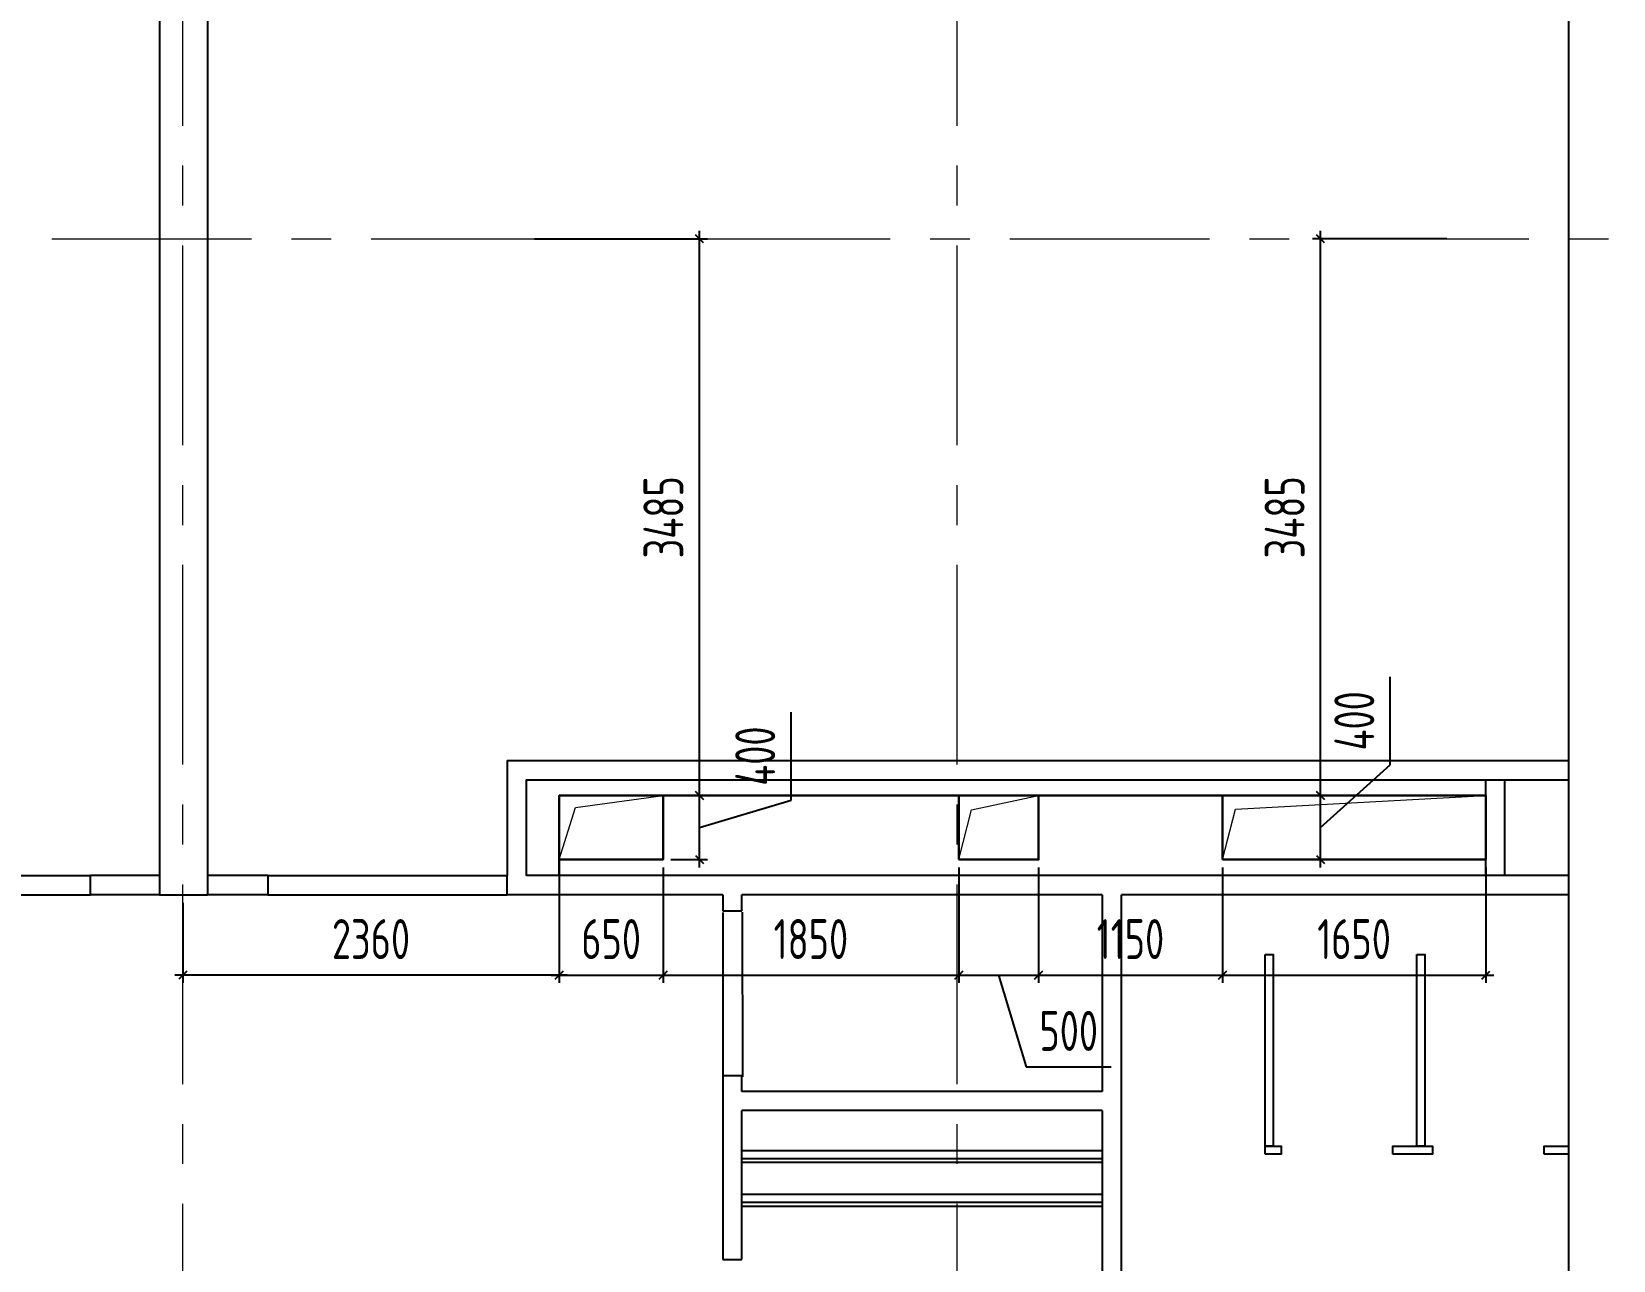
# Model space of a CAD drawing. Header units: millimetres. Extents: x -185251 to 7892985, y -102157 to 319855.
# Drawn here: x -130611 to -120704, y 115661 to 123353 of the extents above; entities that cross this region are included whole.
import ezdxf
from ezdxf import colors
from ezdxf.entities.mleader import LeaderData, LeaderLine
from ezdxf.math import Vec2, Vec3

# ---------------------------------------------------------------- set-up
doc = ezdxf.new("R2010")
doc.units = ezdxf.units.MM
doc.header["$LTSCALE"] = 10
doc.linetypes.add('CENTER', pattern=[2, 1.25, -0.25, 0.25, -0.25])
for name, color, linetype, lineweight in [('013', 7, 'Continuous', 13), ('АР_Оси', 142, 'Continuous', 9), ('АР_Перегородки газоблок', 165, 'Continuous', 30)]:
    doc.layers.add(name, color=color, linetype=linetype, lineweight=lineweight)
doc.layers.add('Архитектура', color=251, linetype='Continuous')
doc.layers.get('0').off()
doc.layers.get('0').freeze()
doc.styles.add('ISOCPEUR', font='isocpeur.ttf', dxfattribs={"width": 0.7})
doc.styles.add('ГОСТ 2.304', font='isocpeur.ttf', dxfattribs={"width": 0.7})
doc.dimstyles.new('СПДС', dxfattribs={"dimscale": 100, "dimtxt": 2.5, "dimasz": 0.5, "dimexe": 0.5, "dimexo": 1, "dimgap": 1, "dimtad": 1, "dimdec": 0, "dimrnd": 5, "dimtxsty": 'ГОСТ 2.304', "dimblk": 'OBLIQUE', "dimcen": 2.5, "dimdle": 0.5, "dimadec": 0, "dimazin": 2, "dimtfac": 0.75, "dimtdec": 0, "dimtmove": 1, "dimatfit": 3, "dimfxl": 1, "dimtolj": 1, "dimarcsym": 1})

# ---------------------------------------------------------------- blocks, each defined once
blk = doc.blocks.new('_DOTSMALL')
at = {"color": 0, "linetype": 'ByBlock', "const_width": 0.5}
blk.add_lwpolyline([(-0.0625, 0, 1), (0.0625, 0, 1)], format="xyb", close=True, dxfattribs=at)
blk = doc.blocks.new('A$Cf7807619')
at = {"layer": 'АР_Перегородки газоблок', "color": 0, "lineweight": 25, "ltscale": 100}
for points in [[(0, -250.4), (2257.1, -250.1)], [(0, -300.4), (2257.1, -300.1)], [(2257.1, -325.1), (0, -325.4)]]:
    blk.add_lwpolyline(points, dxfattribs=at)
blk = doc.blocks.new('_Oblique')
at = {"color": 0, "linetype": 'ByBlock', "lineweight": -2}
blk.add_line((-0.5, -0.5), (0.5, 0.5), dxfattribs=at)
blk = doc.blocks.new('*D729')
at = {"layer": '013', "color": 0, "linetype": 'ByBlock', "lineweight": -2, "transparency": 16777216}
for p, q in [((-127306.3, 118119.9), (-127306.3, 117397)), ((-126656.2, 118119.9), (-126656.2, 117397)), ((-127356.3, 117447), (-126606.2, 117447))]:
    blk.add_line(p, q, dxfattribs=at)
at = {"layer": 'Defpoints', "color": 0, "linetype": 'ByBlock', "transparency": 16777216}
for p in [(-127306.3, 118169.9), (-126656.2, 118169.9), (-126656.2, 117447)]:
    blk.add_point(p, dxfattribs=at)
at = {"layer": '013', "color": 0, "linetype": 'ByBlock', "lineweight": -2, "transparency": 16777216, "xscale": 50, "yscale": 50, "zscale": 50, "rotation": 180}
blk.add_blockref('_Oblique', (-127306.3, 117447), dxfattribs=at)
at = {"layer": '013', "color": 0, "linetype": 'ByBlock', "lineweight": -2, "transparency": 16777216, "xscale": 50, "yscale": 50, "zscale": 50}
blk.add_blockref('_Oblique', (-126656.2, 117447), dxfattribs=at)
at = {"layer": '013', "color": 0, "linetype": 'ByBlock', "transparency": 16777216, "insert": (-126981.3, 117672), "char_height": 250, "attachment_point": 5, "style": 'ГОСТ 2.304'}
blk.add_mtext('\\A1;650', dxfattribs=at)
blk = doc.blocks.new('*D730')
at = {"layer": '013', "color": 0, "linetype": 'ByBlock', "lineweight": -2, "transparency": 16777216}
for p, q in [((-125853.6, 118542.4), (-125853.6, 119092.4)), ((-126428.6, 118119.9), (-126428.6, 118619.9)), ((-126606.2, 118569.9), (-126378.6, 118569.9)), ((-126428.6, 118369.9), (-125853.6, 118542.4)), ((-126606.2, 118169.9), (-126378.6, 118169.9))]:
    blk.add_line(p, q, dxfattribs=at)
at = {"layer": 'Defpoints', "color": 0, "linetype": 'ByBlock', "transparency": 16777216}
for p in [(-126656.2, 118569.9), (-126428.6, 118569.9), (-126656.2, 118169.9)]:
    blk.add_point(p, dxfattribs=at)
at = {"layer": '013', "color": 0, "linetype": 'ByBlock', "lineweight": -2, "transparency": 16777216, "xscale": 50, "yscale": 50, "zscale": 50}
for p, rotation in [((-126428.6, 118569.9), 90), ((-126428.6, 118169.9), 270)]:
    blk.add_blockref('_Oblique', p, dxfattribs=dict(at, rotation=rotation))
at = {"layer": '013', "color": 0, "linetype": 'ByBlock', "transparency": 16777216, "insert": (-126078.6, 118817.4), "char_height": 250, "attachment_point": 5, "rotation": 90, "style": 'ГОСТ 2.304'}
blk.add_mtext('\\A1;400', dxfattribs=at)
blk = doc.blocks.new('*D731')
at = {"layer": '013', "color": 0, "linetype": 'ByBlock', "lineweight": -2, "transparency": 16777216}
for p, q in [((-126428.6, 118519.9), (-126428.6, 122105.2)), ((-127461.4, 122055.2), (-126378.6, 122055.2)), ((-127256.3, 118569.9), (-126378.6, 118569.9))]:
    blk.add_line(p, q, dxfattribs=at)
at = {"layer": 'Defpoints', "color": 0, "linetype": 'ByBlock', "transparency": 16777216}
for p in [(-127511.4, 122055.2), (-126428.6, 122055.2), (-127306.3, 118569.9)]:
    blk.add_point(p, dxfattribs=at)
at = {"layer": '013', "color": 0, "linetype": 'ByBlock', "lineweight": -2, "transparency": 16777216, "xscale": 50, "yscale": 50, "zscale": 50}
for p, rotation in [((-126428.6, 122055.2), 90), ((-126428.6, 118569.9), 270)]:
    blk.add_blockref('_Oblique', p, dxfattribs=dict(at, rotation=rotation))
at = {"layer": '013', "color": 0, "linetype": 'ByBlock', "transparency": 16777216, "insert": (-126653.6, 120312.6), "char_height": 250, "attachment_point": 5, "rotation": 90, "style": 'ГОСТ 2.304'}
blk.add_mtext('\\A1;3485', dxfattribs=at)
blk = doc.blocks.new('*D732')
at = {"layer": '013', "color": 0, "linetype": 'ByBlock', "lineweight": -2, "transparency": 16777216}
for p, q in [((-124803.9, 118119.9), (-124803.9, 117397)), ((-124303.9, 118119.9), (-124303.9, 117397)), ((-124853.9, 117447), (-124253.9, 117447)), ((-124553.9, 117447), (-124381.4, 116872)), ((-124381.4, 116872), (-123848.9, 116872))]:
    blk.add_line(p, q, dxfattribs=at)
at = {"layer": 'Defpoints', "color": 0, "linetype": 'ByBlock', "transparency": 16777216}
for p in [(-124803.9, 118169.9), (-124303.9, 118169.9), (-124303.9, 117447)]:
    blk.add_point(p, dxfattribs=at)
at = {"layer": '013', "color": 0, "linetype": 'ByBlock', "lineweight": -2, "transparency": 16777216, "xscale": 50, "yscale": 50, "zscale": 50, "rotation": 180}
blk.add_blockref('_Oblique', (-124803.9, 117447), dxfattribs=at)
at = {"layer": '013', "color": 0, "linetype": 'ByBlock', "lineweight": -2, "transparency": 16777216, "xscale": 50, "yscale": 50, "zscale": 50}
blk.add_blockref('_Oblique', (-124303.9, 117447), dxfattribs=at)
at = {"layer": '013', "color": 0, "linetype": 'ByBlock', "transparency": 16777216, "insert": (-124115.1, 117097), "char_height": 250, "attachment_point": 5, "style": 'ГОСТ 2.304'}
blk.add_mtext('\\A1;500', dxfattribs=at)
blk = doc.blocks.new('*D733')
at = {"layer": '013', "color": 0, "linetype": 'ByBlock', "lineweight": -2, "transparency": 16777216}
for p, q in [((-122101.3, 118763.2), (-122101.3, 119313.2)), ((-122537.4, 118369.9), (-122101.3, 118763.2)), ((-122537.4, 118119.9), (-122537.4, 118619.9)), ((-121552.8, 118569.9), (-122587.4, 118569.9)), ((-121552.8, 118169.9), (-122587.4, 118169.9))]:
    blk.add_line(p, q, dxfattribs=at)
at = {"layer": 'Defpoints', "color": 0, "linetype": 'ByBlock', "transparency": 16777216}
for p in [(-122537.4, 118569.9), (-121502.8, 118569.9), (-121502.8, 118169.9)]:
    blk.add_point(p, dxfattribs=at)
at = {"layer": '013', "color": 0, "linetype": 'ByBlock', "lineweight": -2, "transparency": 16777216, "xscale": 50, "yscale": 50, "zscale": 50}
for p, rotation in [((-122537.4, 118569.9), 90), ((-122537.4, 118169.9), 270)]:
    blk.add_blockref('_Oblique', p, dxfattribs=dict(at, rotation=rotation))
at = {"layer": '013', "color": 0, "linetype": 'ByBlock', "transparency": 16777216, "insert": (-122326.3, 119038.2), "char_height": 250, "attachment_point": 5, "rotation": 90, "style": 'ГОСТ 2.304'}
blk.add_mtext('\\A1;400', dxfattribs=at)
blk = doc.blocks.new('*D767')
at = {"layer": '013', "color": 0, "linetype": 'ByBlock', "lineweight": -2, "transparency": 16777216}
for p, q in [((-123152.8, 118119.9), (-123152.8, 117397)), ((-121502.8, 118119.9), (-121502.8, 117397)), ((-123202.8, 117447), (-121452.8, 117447))]:
    blk.add_line(p, q, dxfattribs=at)
at = {"layer": 'Defpoints', "color": 0, "linetype": 'ByBlock', "transparency": 16777216}
for p in [(-123152.8, 118169.9), (-121502.8, 118169.9), (-121502.8, 117447)]:
    blk.add_point(p, dxfattribs=at)
at = {"layer": '013', "color": 0, "linetype": 'ByBlock', "lineweight": -2, "transparency": 16777216, "xscale": 50, "yscale": 50, "zscale": 50, "rotation": 180}
blk.add_blockref('_Oblique', (-123152.8, 117447), dxfattribs=at)
at = {"layer": '013', "color": 0, "linetype": 'ByBlock', "lineweight": -2, "transparency": 16777216, "xscale": 50, "yscale": 50, "zscale": 50}
blk.add_blockref('_Oblique', (-121502.8, 117447), dxfattribs=at)
at = {"layer": '013', "color": 0, "linetype": 'ByBlock', "transparency": 16777216, "insert": (-122327.8, 117672), "char_height": 250, "attachment_point": 5, "style": 'ГОСТ 2.304'}
blk.add_mtext('\\A1;1650', dxfattribs=at)
blk = doc.blocks.new('*D684')
at = {"layer": '013', "color": 0, "linetype": 'ByBlock', "lineweight": -2, "transparency": 16777216}
for p, q in [((-127306.3, 118119.9), (-127306.3, 117397)), ((-129664.3, 117899.9), (-129664.3, 117397)), ((-127256.3, 117447), (-129714.3, 117447))]:
    blk.add_line(p, q, dxfattribs=at)
at = {"layer": 'Defpoints', "color": 0, "linetype": 'ByBlock', "transparency": 16777216}
for p in [(-127306.3, 118169.9), (-129664.3, 117949.9), (-129664.3, 117447)]:
    blk.add_point(p, dxfattribs=at)
at = {"layer": '013', "color": 0, "linetype": 'ByBlock', "lineweight": -2, "transparency": 16777216, "xscale": 50, "yscale": 50, "zscale": 50, "rotation": 180}
blk.add_blockref('_Oblique', (-129664.3, 117447), dxfattribs=at)
at = {"layer": '013', "color": 0, "linetype": 'ByBlock', "lineweight": -2, "transparency": 16777216, "xscale": 50, "yscale": 50, "zscale": 50}
blk.add_blockref('_Oblique', (-127306.3, 117447), dxfattribs=at)
at = {"layer": '013', "color": 0, "linetype": 'ByBlock', "transparency": 16777216, "insert": (-128485.3, 117672), "char_height": 250, "attachment_point": 5, "style": 'ГОСТ 2.304'}
blk.add_mtext('\\A1;2360', dxfattribs=at)
blk = doc.blocks.new('*D689')
at = {"layer": '013', "color": 0, "linetype": 'ByBlock', "lineweight": -2, "transparency": 16777216}
for p, q in [((-126656.2, 118119.9), (-126656.2, 117397)), ((-124803.9, 118119.9), (-124803.9, 117397)), ((-126706.2, 117447), (-124753.9, 117447))]:
    blk.add_line(p, q, dxfattribs=at)
at = {"layer": 'Defpoints', "color": 0, "linetype": 'ByBlock', "transparency": 16777216}
for p in [(-126656.2, 118169.9), (-124803.9, 118169.9), (-124803.9, 117447)]:
    blk.add_point(p, dxfattribs=at)
at = {"layer": '013', "color": 0, "linetype": 'ByBlock', "lineweight": -2, "transparency": 16777216, "xscale": 50, "yscale": 50, "zscale": 50, "rotation": 180}
blk.add_blockref('_Oblique', (-126656.2, 117447), dxfattribs=at)
at = {"layer": '013', "color": 0, "linetype": 'ByBlock', "lineweight": -2, "transparency": 16777216, "xscale": 50, "yscale": 50, "zscale": 50}
blk.add_blockref('_Oblique', (-124803.9, 117447), dxfattribs=at)
at = {"layer": '013', "color": 0, "linetype": 'ByBlock', "transparency": 16777216, "insert": (-125730, 117672), "char_height": 250, "attachment_point": 5, "style": 'ГОСТ 2.304'}
blk.add_mtext('\\A1;1850', dxfattribs=at)
blk = doc.blocks.new('*D690')
at = {"layer": '013', "color": 0, "linetype": 'ByBlock', "lineweight": -2, "transparency": 16777216}
for p, q in [((-124303.9, 118119.9), (-124303.9, 117397)), ((-123152.8, 118119.9), (-123152.8, 117397)), ((-124353.9, 117447), (-123102.8, 117447))]:
    blk.add_line(p, q, dxfattribs=at)
at = {"layer": 'Defpoints', "color": 0, "linetype": 'ByBlock', "transparency": 16777216}
for p in [(-124303.9, 118169.9), (-123152.8, 118169.9), (-123152.8, 117447)]:
    blk.add_point(p, dxfattribs=at)
at = {"layer": '013', "color": 0, "linetype": 'ByBlock', "lineweight": -2, "transparency": 16777216, "xscale": 50, "yscale": 50, "zscale": 50, "rotation": 180}
blk.add_blockref('_Oblique', (-124303.9, 117447), dxfattribs=at)
at = {"layer": '013', "color": 0, "linetype": 'ByBlock', "lineweight": -2, "transparency": 16777216, "xscale": 50, "yscale": 50, "zscale": 50}
blk.add_blockref('_Oblique', (-123152.8, 117447), dxfattribs=at)
at = {"layer": '013', "color": 0, "linetype": 'ByBlock', "transparency": 16777216, "insert": (-123728.3, 117672), "char_height": 250, "attachment_point": 5, "style": 'ГОСТ 2.304'}
blk.add_mtext('\\A1;1150', dxfattribs=at)
blk = doc.blocks.new('*D683')
at = {"layer": '013', "color": 0, "linetype": 'ByBlock', "lineweight": -2, "transparency": 16777216}
for p, q in [((-122537.4, 118519.9), (-122537.4, 122105.2)), ((-121747.3, 122055.2), (-122587.4, 122055.2)), ((-121552.8, 118569.9), (-122587.4, 118569.9))]:
    blk.add_line(p, q, dxfattribs=at)
at = {"layer": 'Defpoints', "color": 0, "linetype": 'ByBlock', "transparency": 16777216}
for p in [(-122537.4, 122055.2), (-121697.3, 122055.2), (-121502.8, 118569.9)]:
    blk.add_point(p, dxfattribs=at)
at = {"layer": '013', "color": 0, "linetype": 'ByBlock', "lineweight": -2, "transparency": 16777216, "xscale": 50, "yscale": 50, "zscale": 50}
for p, rotation in [((-122537.4, 122055.2), 90), ((-122537.4, 118569.9), 270)]:
    blk.add_blockref('_Oblique', p, dxfattribs=dict(at, rotation=rotation))
at = {"layer": '013', "color": 0, "linetype": 'ByBlock', "transparency": 16777216, "insert": (-122762.4, 120312.6), "char_height": 250, "attachment_point": 5, "rotation": 90, "style": 'ГОСТ 2.304'}
blk.add_mtext('\\A1;3485', dxfattribs=at)

msp = doc.modelspace()

# ---------------------------------------------------------------- linework, layer by layer
at = {"layer": '013', "color": 1, "linetype": 'ByBlock', "lineweight": 30}
for points in [[(-127306.3, 118169.9), (-126656.2, 118169.9), (-126656.2, 118569.9), (-127306.3, 118569.9)], [(-124803.9, 118169.9), (-124303.9, 118169.9), (-124303.9, 118569.9), (-124803.9, 118569.9)], [(-123152.8, 118169.9), (-121502.8, 118169.9), (-121502.8, 118569.9), (-123152.8, 118569.9)]]:
    msp.add_lwpolyline(points, close=True, dxfattribs=at)
at = {"layer": '013', "color": 1, "linetype": 'ByBlock'}
for points in [[(-127306.3, 118169.9), (-127205.3, 118495.9), (-126656.2, 118569.9)], [(-124803.9, 118169.9), (-124724.1, 118480.2), (-124303.9, 118569.9)], [(-123152.8, 118169.9), (-123071.1, 118485.3), (-121502.8, 118569.9)]]:
    msp.add_lwpolyline(points, dxfattribs=at)
at = {"layer": 'АР_Оси', "linetype": 'CENTER', "ltscale": 100}
for p, q in [((-129664.3, 92764), (-129664.3, 127071.4)), ((-124814.3, 92764), (-124814.3, 127071.4)), ((-120984.3, 92764), (-120984.3, 127071.4)), ((-176483.7, 122055.2), (-101315.8, 122055.2))]:
    msp.add_line(p, q, dxfattribs=at)
at = {"layer": 'Архитектура', "lineweight": 25, "transparency": 33554684}
for p, q in [((-129809.3, 125720.2), (-129809.3, 117949.9)), ((-129509.3, 125720.2), (-129509.3, 117949.9)), ((-120984.3, 125720.2), (-120984.3, 114535.2)), ((-121502.8, 118069.9), (-121502.8, 118668)), ((-121382.8, 118069.9), (-121382.8, 118668)), ((-122306.3, 118569.9), (-127306.3, 118569.9)), ((-127306.3, 118569.9), (-127306.3, 118069.9)), ((-127306.3, 118069.9), (-127306.3, 118569.9)), ((-127306.3, 118569.9), (-122306.3, 118569.9)), ((-131743, 118069.9), (-130243, 118069.9)), ((-129131.4, 118069.9), (-127631.4, 118069.9)), ((-122306.3, 118069.9), (-127306.3, 118069.9)), ((-131743, 117949.9), (-130243, 117949.9)), ((-129809.3, 117949.9), (-129509.3, 117949.9)), ((-129131.4, 117949.9), (-127631.4, 117949.9)), ((-126281.2, 117839.3), (-126281.5, 116809.3)), ((-126161.2, 117839.6), (-126158, 116809.3)), ((-126281.5, 116818.3), (-126161.6, 116818.2))]:
    msp.add_line(p, q, dxfattribs=at)
for points in [[(-120984.3, 118788), (-127631.4, 118788), (-127631.4, 118069.9)], [(-123904.6, 118069.9), (-127511.4, 118069.9), (-127511.4, 118668), (-120984.3, 118668)], [(-130243, 117949.9), (-130243, 118069.9)], [(-129809.3, 118069.9), (-130243, 118069.9)], [(-129131.4, 118069.9), (-129509.3, 118069.9)], [(-129131.4, 118069.9), (-129131.4, 117949.9)], [(-127631.4, 117949.9), (-127631.4, 118069.9)], [(-120984.3, 118069.9), (-124001.5, 118069.9)], [(-121337.8, 118069.9), (-121337.8, 118069.9)], [(-129809.3, 117949.9), (-130243, 117949.9)], [(-129131.4, 117949.9), (-129509.3, 117949.9)], [(-126281.7, 117949.9), (-127631.4, 117949.9)], [(-126281.7, 117949.9), (-126281.9, 117848.8)], [(-126161.9, 117848.6), (-126161.7, 117949.9)], [(-123904.6, 117949.9), (-126161.7, 117949.9)], [(-123904.6, 117949.9), (-123904.6, 116718.3)], [(-123784.6, 115516), (-123784.6, 117949.9)], [(-120984.3, 117949.9), (-123784.6, 117949.9)], [(-126281.9, 117848.8), (-126161.9, 117848.6)], [(-126281.5, 116818.3), (-126282, 115665.3)], [(-126161.6, 116718.3), (-126161.6, 116818.2)], [(-123904.6, 116718.3), (-126161.6, 116718.3)], [(-126162, 115665.2), (-126161.7, 116598.3)], [(-123904.6, 116598.3), (-126161.6, 116598.3)], [(-123904.6, 116598.3), (-123904.6, 115516)], [(-123904.6, 116072.6), (-126167.4, 116072.6)], [(-123904.6, 116022.6), (-126167.4, 116022.6)], [(-123904.6, 115997.6), (-126167.4, 115997.6)], [(-126282, 115665.3), (-126162, 115665.2)]]:
    msp.add_lwpolyline(points, dxfattribs=at)
for points in [[(-122884.6, 117576), (-122834.6, 117576), (-122834.6, 116376), (-122884.6, 116376)], [(-121934.3, 117576), (-121884.3, 117576), (-121884.3, 116376), (-121934.3, 116376)], [(-122884.6, 116326), (-122884.6, 116376), (-122784.6, 116376), (-122784.6, 116326)], [(-122084.6, 116326), (-122084.6, 116376), (-121836.1, 116376), (-121836.1, 116326)], [(-121136.1, 116326), (-121136.1, 116376), (-120984.3, 116376), (-120984.3, 116326)]]:
    msp.add_lwpolyline(points, close=True, dxfattribs=at)

# ---------------------------------------------------------------- block references
msp.add_blockref('A$Cf7807619', (-126161.6, 116598.3), dxfattribs=at)

# ---------------------------------------------------------------- dimensions: what is measured, and where the dimension line sits
at = {"layer": '013', "color": 1, "linetype": 'ByBlock'}
for base, p1, p2, picture, middle in [((-126428.6, 122055.2), (-127306.3, 118569.9), (-127511.4, 122055.2), '*D731', (-126653.6, 120312.6)), ((-122537.4, 122055.2), (-121502.8, 118569.9), (-121697.3, 122055.2), '*D683', (-122762.4, 120312.6)), ((-126428.6, 118569.9), (-126656.2, 118169.9), (-126656.2, 118569.9), '*D730', (-126078.6, 118642.4))]:
    dim = msp.add_linear_dim(base=base, p1=p1, p2=p2, angle=90, dimstyle='СПДС', override={"dimasz": 0.5, "dimexe": 0.5, "dimexo": 0.5, "dimrnd": 5, "dimdle": 0.5}, dxfattribs=at)
    dim.commit()
    dim.dimension.update_dxf_attribs({"geometry": picture, "text_midpoint": middle})
dim = msp.add_linear_dim(base=(-122537.4, 118569.9), p1=(-121502.8, 118169.9), p2=(-121502.8, 118569.9), angle=90, dimstyle='СПДС', override={"dimasz": 0.5, "dimexe": 0.5, "dimexo": 0.5, "dimrnd": 5, "dimdle": 0.5}, dxfattribs=at)
dim.commit()
dim.dimension.update_dxf_attribs({"geometry": '*D733', "text_midpoint": (-122101.3, 118863.2), "dimtype": 160})
for base, p1, p2, picture, middle in [((-129664.3, 117447), (-127306.3, 118169.9), (-129664.3, 117949.9), '*D684', (-128485.3, 117672)), ((-126656.2, 117447), (-127306.3, 118169.9), (-126656.2, 118169.9), '*D729', (-126981.3, 117672)), ((-124803.9, 117447), (-126656.2, 118169.9), (-124803.9, 118169.9), '*D689', (-125730, 117672)), ((-124303.9, 117447), (-124803.9, 118169.9), (-124303.9, 118169.9), '*D732', (-124281.4, 117097)), ((-123152.8, 117447), (-124303.9, 118169.9), (-123152.8, 118169.9), '*D690', (-123728.3, 117672)), ((-121502.8, 117447), (-123152.8, 118169.9), (-121502.8, 118169.9), '*D767', (-122327.8, 117672))]:
    dim = msp.add_linear_dim(base=base, p1=p1, p2=p2, dimstyle='СПДС', override={"dimasz": 0.5, "dimexe": 0.5, "dimexo": 0.5, "dimrnd": 5, "dimdle": 0.5}, dxfattribs=at)
    dim.commit()
    dim.dimension.update_dxf_attribs({"geometry": picture, "text_midpoint": middle})

# ---------------------------------------------------------------- leaders
at = {"layer": 'Архитектура', "lineweight": 25, "transparency": 33554684}
ml = msp.add_multileader_mtext('Standard', dxfattribs=at)
ml.set_content('+13,700', color=256, style='ISOCPEUR')
ml.set_leader_properties(color=256, linetype='Continuous', lineweight=-1)
ml.set_arrow_properties(name='DOTSMALL')
ml.build(insert=Vec2(0, 0))
ml.multileader.update_dxf_attribs({"has_text_frame": 1, "text_left_attachment_type": 4, "text_right_attachment_type": 4, "dogleg_length": 100, "arrow_head_size": 180})
ctx = ml.context
ctx.base_point, ctx.char_height, ctx.arrow_head_size, ctx.landing_gap_size, ctx.plane_origin = Vec3(-153128.5, 305780.9), 250, 180, 50, Vec3(-155938.5, 304929.3)
ctx.left_attachment, ctx.right_attachment = 4, 4
notes = []
notes.append((ctx, [(0, (0, 0, 0), (0, 0), (1, 0), 1, [])]))
ctx.mtext.insert, ctx.mtext.width, ctx.mtext.line_spacing_style, ctx.mtext.flow_direction = Vec3(-153078.5, 306114.2), 852.697, 2, 5
ml = msp.add_multileader_mtext('Standard', dxfattribs=at)
ml.set_content('Л.2', color=256, style='ISOCPEUR')
ml.set_leader_properties(color=256, linetype='Continuous', lineweight=-1)
ml.set_arrow_properties(name='DOTSMALL')
ml.build(insert=Vec2(0, 0))
ml.multileader.update_dxf_attribs({"has_text_frame": 1, "text_left_attachment_type": 4, "text_right_attachment_type": 4, "dogleg_length": 100, "arrow_head_size": 180})
ctx = ml.context
ctx.base_point, ctx.char_height, ctx.arrow_head_size, ctx.landing_gap_size, ctx.plane_origin = Vec3(-155818.3, 305092.3, 0), 250, 180, 50, Vec3(-91789.1, 292800.5, 0)
ctx.left_attachment, ctx.right_attachment = 4, 4
notes.append((ctx, [(0, (0, 0, 0), (0, 0), (1, 0), 1, [])]))
ctx.mtext.insert, ctx.mtext.width, ctx.mtext.line_spacing_style, ctx.mtext.flow_direction = Vec3(-155768.3, 305425.7, 0), 852.697, 2, 5
ml = msp.add_multileader_mtext('Standard', dxfattribs=at)
ml.set_content('+15,850', color=256, style='ISOCPEUR')
ml.set_leader_properties(color=256, linetype='Continuous', lineweight=-1)
ml.set_arrow_properties(name='DOTSMALL')
ml.build(insert=Vec2(0, 0))
ml.multileader.update_dxf_attribs({"has_text_frame": 1, "text_left_attachment_type": 4, "text_right_attachment_type": 4, "dogleg_length": 100, "arrow_head_size": 180})
ctx = ml.context
ctx.base_point, ctx.char_height, ctx.arrow_head_size, ctx.landing_gap_size, ctx.plane_origin = Vec3(-153165, 299863.7), 250, 180, 50, Vec3(-154468.2, 298656.1)
ctx.left_attachment, ctx.right_attachment = 4, 4
notes.append((ctx, [(0, (0, 0, 0), (0, 0), (1, 0), 1, [])]))
ctx.mtext.insert, ctx.mtext.width, ctx.mtext.defined_height, ctx.mtext.line_spacing_style, ctx.mtext.flow_direction = Vec3(-153115, 300197), 696.035, 776.5, 2, 5
ml = msp.add_multileader_mtext('Standard', dxfattribs=at)
ml.set_content('+15,850', color=256, style='ISOCPEUR')
ml.set_leader_properties(color=256, linetype='Continuous', lineweight=-1)
ml.set_arrow_properties(name='DOTSMALL')
ml.build(insert=Vec2(0, 0))
ml.multileader.update_dxf_attribs({"has_text_frame": 1, "text_left_attachment_type": 4, "text_right_attachment_type": 4, "dogleg_length": 100, "arrow_head_size": 180})
ctx = ml.context
ctx.base_point, ctx.char_height, ctx.arrow_head_size, ctx.landing_gap_size, ctx.plane_origin = Vec3(-141689.6, 296695.6), 250, 180, 50, Vec3(-140764.6, 294352)
ctx.left_attachment, ctx.right_attachment = 4, 4
notes.append((ctx, [(0, (0, 0, 0), (0, 0), (1, 0), 1, [])]))
ctx.mtext.insert, ctx.mtext.width, ctx.mtext.line_spacing_style, ctx.mtext.flow_direction = Vec3(-141639.6, 297028.9), 852.697, 2, 5
ml = msp.add_multileader_mtext('Standard', dxfattribs=at)
ml.set_content('Л.2', color=256, style='ISOCPEUR')
ml.set_leader_properties(color=256, linetype='Continuous', lineweight=-1)
ml.set_arrow_properties(name='DOTSMALL')
ml.build(insert=Vec2(0, 0))
ml.multileader.update_dxf_attribs({"has_text_frame": 1, "text_left_attachment_type": 4, "text_right_attachment_type": 4, "dogleg_length": 100, "arrow_head_size": 180})
ctx = ml.context
ctx.base_point, ctx.char_height, ctx.arrow_head_size, ctx.landing_gap_size, ctx.plane_origin = Vec3(-155501.4, 214032.7, 0), 250, 180, 50, Vec3(-129706.2, 200566.2, 0)
ctx.left_attachment, ctx.right_attachment = 4, 4
notes.append((ctx, [(0, (0, 0, 0), (0, 0), (1, 0), 1, [])]))
ctx.mtext.insert, ctx.mtext.width, ctx.mtext.line_spacing_style, ctx.mtext.flow_direction = Vec3(-155451.4, 214366, 0), 852.697, 2, 5
ml = msp.add_multileader_mtext('Standard', dxfattribs=at)
ml.set_content('+9,800', color=256, style='ISOCPEUR')
ml.set_leader_properties(color=256, linetype='Continuous', lineweight=-1)
ml.set_arrow_properties(name='DOTSMALL')
ml.build(insert=Vec2(0, 0))
ml.multileader.update_dxf_attribs({"has_text_frame": 1, "text_left_attachment_type": 4, "text_right_attachment_type": 4, "dogleg_length": 100, "arrow_head_size": 180})
ctx = ml.context
ctx.base_point, ctx.char_height, ctx.arrow_head_size, ctx.landing_gap_size, ctx.plane_origin = Vec3(-152582.7, 213955.7), 250, 180, 50, Vec3(-155731.7, 213023.6)
ctx.left_attachment, ctx.right_attachment = 4, 4
notes.append((ctx, [(0, (0, 0, 0), (0, 0), (1, 0), 1, [])]))
ctx.mtext.insert, ctx.mtext.width, ctx.mtext.line_spacing_style, ctx.mtext.flow_direction = Vec3(-152532.7, 214289), 852.697, 2, 5
ml = msp.add_multileader_mtext('Standard', dxfattribs=at)
ml.set_content('+11,750', color=256, style='ISOCPEUR')
ml.set_leader_properties(color=256, linetype='Continuous', lineweight=-1)
ml.set_arrow_properties(name='DOTSMALL')
ml.build(insert=Vec2(0, 0))
ml.multileader.update_dxf_attribs({"has_text_frame": 1, "text_left_attachment_type": 4, "text_right_attachment_type": 4, "dogleg_length": 100, "arrow_head_size": 180})
ctx = ml.context
ctx.base_point, ctx.char_height, ctx.arrow_head_size, ctx.landing_gap_size, ctx.plane_origin = Vec3(-155526.1, 207799.1), 250, 180, 50, Vec3(-154118.5, 206726)
ctx.left_attachment, ctx.right_attachment = 4, 4
notes.append((ctx, [(0, (0, 0, 0), (0, 0), (1, 0), 1, [])]))
ctx.mtext.insert, ctx.mtext.width, ctx.mtext.defined_height, ctx.mtext.line_spacing_style, ctx.mtext.flow_direction = Vec3(-155476.1, 208132.4), 696.035, 912.5, 2, 5
ml = msp.add_multileader_mtext('Standard', dxfattribs=at)
ml.set_content('+12,200', color=256, style='ISOCPEUR')
ml.set_leader_properties(color=256, linetype='Continuous', lineweight=-1)
ml.set_arrow_properties(name='DOTSMALL')
ml.build(insert=Vec2(0, 0))
ml.multileader.update_dxf_attribs({"has_text_frame": 1, "text_left_attachment_type": 4, "text_right_attachment_type": 4, "dogleg_length": 100, "arrow_head_size": 180})
ctx = ml.context
ctx.base_point, ctx.char_height, ctx.arrow_head_size, ctx.landing_gap_size, ctx.plane_origin, ctx.plane_x_axis, ctx.plane_y_axis = Vec3(-129137.5, 200772), 250, 180, 50, Vec3(-116989.9, 226007.9), Vec3(0, 1), Vec3(-1, 0)
ctx.left_attachment, ctx.right_attachment = 4, 4
notes.append((ctx, [(0, (0, 0, 0), (0, 0), (1, 0), 1, [])]))
ctx.mtext.insert, ctx.mtext.text_direction, ctx.mtext.rotation, ctx.mtext.width, ctx.mtext.line_spacing_style, ctx.mtext.flow_direction = Vec3(-129470.8, 200822), Vec3(0, 1), 1.570796, 852.697, 2, 5
ml = msp.add_multileader_mtext('Standard', dxfattribs=at)
ml.set_content('+12,200', color=256, style='ISOCPEUR')
ml.set_leader_properties(color=256, linetype='Continuous', lineweight=-1)
ml.set_arrow_properties(name='DOTSMALL')
ml.build(insert=Vec2(0, 0))
ml.multileader.update_dxf_attribs({"has_text_frame": 1, "text_left_attachment_type": 4, "text_right_attachment_type": 4, "dogleg_length": 100, "arrow_head_size": 180})
ctx = ml.context
ctx.base_point, ctx.char_height, ctx.arrow_head_size, ctx.landing_gap_size, ctx.plane_origin, ctx.plane_x_axis, ctx.plane_y_axis = Vec3(-138764.9, 200664.9), 250, 180, 50, Vec3(-126617.4, 225900.8), Vec3(0, 1), Vec3(-1, 0)
ctx.left_attachment, ctx.right_attachment = 4, 4
notes.append((ctx, [(0, (0, 0, 0), (0, 0), (1, 0), 1, [])]))
ctx.mtext.insert, ctx.mtext.text_direction, ctx.mtext.rotation, ctx.mtext.width, ctx.mtext.line_spacing_style, ctx.mtext.flow_direction = Vec3(-139098.3, 200714.9), Vec3(0, 1), 1.570796, 852.697, 2, 5
ml = msp.add_multileader_mtext('Standard', dxfattribs=at)
ml.set_content('+12,200', color=256, style='ISOCPEUR')
ml.set_leader_properties(color=256, linetype='Continuous', lineweight=-1)
ml.set_arrow_properties(name='DOTSMALL')
ml.build(insert=Vec2(0, 0))
ml.multileader.update_dxf_attribs({"has_text_frame": 1, "text_left_attachment_type": 4, "text_right_attachment_type": 4, "dogleg_length": 100, "arrow_head_size": 180})
ctx = ml.context
ctx.base_point, ctx.char_height, ctx.arrow_head_size, ctx.landing_gap_size, ctx.plane_origin = Vec3(-159917.7, 188208.1), 250, 180, 50, Vec3(-134681.8, 176585)
ctx.left_attachment, ctx.right_attachment = 4, 4
notes.append((ctx, [(0, (0, 0, 0), (0, 0), (1, 0), 1, [])]))
ctx.mtext.insert, ctx.mtext.width, ctx.mtext.line_spacing_style, ctx.mtext.flow_direction = Vec3(-159867.7, 188541.4), 852.697, 2, 5
ml = msp.add_multileader_mtext('Standard', dxfattribs=at)
ml.set_content('+12,650', color=256, style='ISOCPEUR')
ml.set_leader_properties(color=256, linetype='Continuous', lineweight=-1)
ml.set_arrow_properties(name='DOTSMALL')
ml.build(insert=Vec2(0, 0))
ml.multileader.update_dxf_attribs({"has_text_frame": 1, "text_left_attachment_type": 4, "text_right_attachment_type": 4, "dogleg_length": 100, "arrow_head_size": 180})
ctx = ml.context
ctx.base_point, ctx.char_height, ctx.arrow_head_size, ctx.landing_gap_size, ctx.plane_origin = Vec3(-159917.7, 187623.8), 250, 180, 50, Vec3(-134681.8, 176000.7)
ctx.left_attachment, ctx.right_attachment = 4, 4
notes.append((ctx, [(0, (0, 0, 0), (0, 0), (1, 0), 1, [])]))
ctx.mtext.insert, ctx.mtext.width, ctx.mtext.line_spacing_style, ctx.mtext.flow_direction = Vec3(-159867.7, 187957.1), 852.697, 2, 5
ml = msp.add_multileader_mtext('Standard', dxfattribs=at)
ml.set_content('Л.2', color=256, style='ISOCPEUR')
ml.set_leader_properties(color=256, linetype='Continuous', lineweight=-1)
ml.set_arrow_properties(name='DOTSMALL')
ml.build(insert=Vec2(0, 0))
ml.multileader.update_dxf_attribs({"has_text_frame": 1, "text_left_attachment_type": 4, "text_right_attachment_type": 4, "dogleg_length": 100, "arrow_head_size": 180})
ctx = ml.context
ctx.base_point, ctx.char_height, ctx.arrow_head_size, ctx.landing_gap_size, ctx.plane_origin = Vec3(-159220.3, 121413.8, 0), 250, 180, 50, Vec3(-133439.1, 107952.3, 0)
ctx.left_attachment, ctx.right_attachment = 4, 4
notes.append((ctx, [(0, (0, 0, 0), (0, 0), (1, 0), 1, [])]))
ctx.mtext.insert, ctx.mtext.width, ctx.mtext.line_spacing_style, ctx.mtext.flow_direction = Vec3(-159170.3, 121747.1, 0), 852.697, 2, 5
ml = msp.add_multileader_mtext('Standard', dxfattribs=at)
ml.set_content('+5,900', color=256, style='ISOCPEUR')
ml.set_leader_properties(color=256, linetype='Continuous', lineweight=-1)
ml.set_arrow_properties(name='DOTSMALL')
ml.build(insert=Vec2(0, 0))
ml.multileader.update_dxf_attribs({"has_text_frame": 1, "text_left_attachment_type": 4, "text_right_attachment_type": 4, "dogleg_length": 100, "arrow_head_size": 180})
ctx = ml.context
ctx.base_point, ctx.char_height, ctx.arrow_head_size, ctx.landing_gap_size, ctx.plane_origin = Vec3(-156595.8, 120962.8), 250, 180, 50, Vec3(-158757, 120371.5)
ctx.left_attachment, ctx.right_attachment = 4, 4
notes.append((ctx, [(0, (0, 0, 0), (0, 0), (1, 0), 1, [])]))
ctx.mtext.insert, ctx.mtext.width, ctx.mtext.line_spacing_style, ctx.mtext.flow_direction = Vec3(-156545.8, 121296.1), 852.697, 2, 5
ml = msp.add_multileader_mtext('Standard', dxfattribs=at)
ml.set_content('+5,900', color=256, style='ISOCPEUR')
ml.set_leader_properties(color=256, linetype='Continuous', lineweight=-1)
ml.set_arrow_properties(name='DOTSMALL')
ml.build(insert=Vec2(0, 0))
ml.multileader.update_dxf_attribs({"has_text_frame": 1, "text_left_attachment_type": 4, "text_right_attachment_type": 4, "dogleg_length": 100, "arrow_head_size": 180})
ctx = ml.context
ctx.base_point, ctx.char_height, ctx.arrow_head_size, ctx.landing_gap_size, ctx.plane_origin = Vec3(-156595.8, 120962.8), 250, 180, 50, Vec3(-158757, 120371.5)
ctx.left_attachment, ctx.right_attachment = 4, 4
notes.append((ctx, [(0, (0, 0, 0), (0, 0), (1, 0), 1, [])]))
ctx.mtext.insert, ctx.mtext.width, ctx.mtext.line_spacing_style, ctx.mtext.flow_direction = Vec3(-156545.8, 121296.1), 852.697, 2, 5
for ctx, leaders in notes:
    for number, flags, end, landing, length, lines in leaders:
        leader = LeaderData()
        leader.index, (leader.has_last_leader_line, leader.has_dogleg_vector, leader.attachment_direction) = number, flags
        leader.last_leader_point, leader.dogleg_vector, leader.dogleg_length = Vec3(end), Vec3(landing), length
        for number, points, colour, breaks in lines:
            line = LeaderLine()
            line.index, line.vertices, line.color, line.breaks = number, Vec3.list(points), colors.encode_raw_color(colour), breaks
            leader.lines.append(line)
        ctx.leaders.append(leader)

doc.saveas('drawing.dxf')
